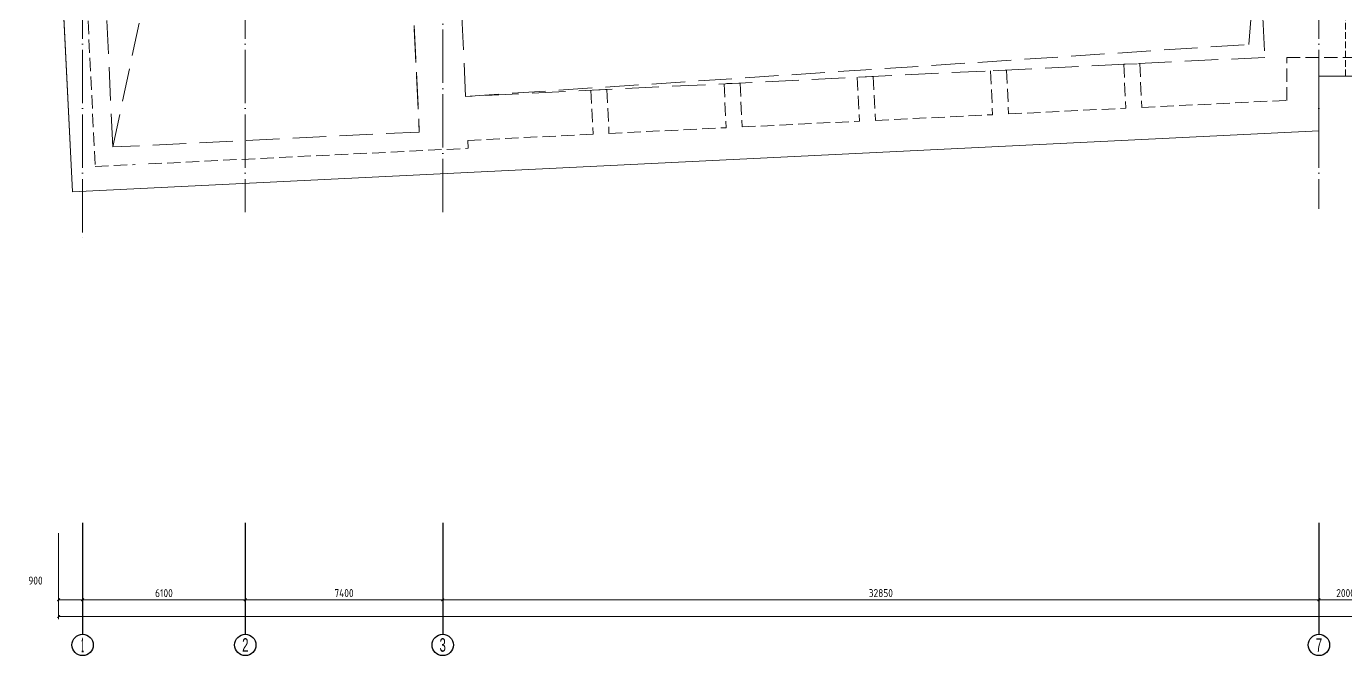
# Model space of a CAD drawing. Extents: x 4 to 13611208, y -605838 to 574722.
# Drawn here: x 13120489 to 13169947, y 160225 to 183824 of the extents above; entities that cross this region are included whole.
import ezdxf
from ezdxf.enums import TextEntityAlignment as Align

# ---------------------------------------------------------------- set-up
doc = ezdxf.new("R2010")
doc.units = 0
doc.header["$LTSCALE"] = 1000
doc.header["$MEASUREMENT"] = 0
doc.linetypes.add('DASH', pattern=[0.35, 0.25, -0.1])
doc.linetypes.add('DOTE', pattern=[2.42, 2, -0.2, 0.02, -0.2])
doc.layers.add('AXIS', color=3, linetype='Continuous')
doc.layers.add('AXIS_TEXT', color=7, linetype='Continuous')
doc.layers.add('建筑底图', color=8, linetype='Continuous', lineweight=13)
doc.styles.add('C', font='HZTXT_E', dxfattribs={"width": 0.7, "bigfont": 'HZTXT'})
doc.styles.add('COMPLEX', font='hztxt_e.shx', dxfattribs={"width": 0.6, "bigfont": 'HZTXT.shx'})
doc.styles.add('DIM_FONT', font='gbenor.shx', dxfattribs={"bigfont": 'gbcbig.shx'})
doc.dimstyles.new('_TCH_ARCH&&100', dxfattribs={"dimtxt": 300, "dimasz": 100, "dimexe": 100, "dimexo": 100, "dimgap": 100, "dimtad": 1, "dimdec": 0, "dimzin": 0, "dimdsep": 46, "dimtxsty": 'DIM_FONT', "dimblk": 'ARCHTICK', "dimcen": 0.09, "dimclrd": 3, "dimclre": 3, "dimclrt": 7, "dimaunit": 1, "dimazin": 2, "dimtfac": 1, "dimtdec": 0, "dimtix": 1, "dimtmove": 2, "dimatfit": 3, "dimfxl": 1, "dimtolj": 1, "dimtzin": 0, "dimlwd": 18, "dimlwe": 18, "dimarcsym": 0})

# ---------------------------------------------------------------- blocks, each defined once
blk = doc.blocks.new('_ArchTick')
at = {"color": 0, "linetype": 'ByBlock', "const_width": 0.4}
blk.add_lwpolyline([(-0.5, -0.5), (0.5, 0.5)], dxfattribs=at)
blk = doc.blocks.new('*D1268')
at = {"layer": 'AXIS', "color": 3, "lineweight": 18}
for p, q in [((13121697, 164620), (13121697, 162220)), ((13122597, 164620), (13122597, 162220)), ((13121697, 162320), (13122597, 162320))]:
    blk.add_line(p, q, dxfattribs=at)
at = {"layer": 'AXIS', "color": 3, "lineweight": 18, "xscale": 100, "yscale": 100, "zscale": 100, "rotation": 180}
blk.add_blockref('_ArchTick', (13121697, 162320), dxfattribs=at)
at = {"layer": 'AXIS', "color": 3, "lineweight": 18, "xscale": 100, "yscale": 100, "zscale": 100}
blk.add_blockref('_ArchTick', (13122597, 162320), dxfattribs=at)
at = {"layer": 'AXIS', "color": 7, "insert": (13120830, 163040), "char_height": 300, "attachment_point": 5, "style": 'DIM_FONT'}
blk.add_mtext('\\A1;900', dxfattribs=at)
blk = doc.blocks.new('*D1267')
at = {"layer": 'AXIS', "color": 3, "lineweight": 18}
for p, q in [((13122597, 164620), (13122597, 162220)), ((13128697, 164620), (13128697, 162220)), ((13122597, 162320), (13128697, 162320))]:
    blk.add_line(p, q, dxfattribs=at)
at = {"layer": 'AXIS', "color": 3, "lineweight": 18, "xscale": 100, "yscale": 100, "zscale": 100, "rotation": 180}
blk.add_blockref('_ArchTick', (13122597, 162320), dxfattribs=at)
at = {"layer": 'AXIS', "color": 3, "lineweight": 18, "xscale": 100, "yscale": 100, "zscale": 100}
blk.add_blockref('_ArchTick', (13128697, 162320), dxfattribs=at)
at = {"layer": 'AXIS', "color": 7, "insert": (13125647, 162570), "char_height": 300, "attachment_point": 5, "style": 'DIM_FONT'}
blk.add_mtext('\\A1;6100', dxfattribs=at)
blk = doc.blocks.new('*D1266')
at = {"layer": 'AXIS', "color": 3, "lineweight": 18}
for p, q in [((13128697, 164620), (13128697, 162220)), ((13136097, 164620), (13136097, 162220)), ((13128697, 162320), (13136097, 162320))]:
    blk.add_line(p, q, dxfattribs=at)
at = {"layer": 'AXIS', "color": 3, "lineweight": 18, "xscale": 100, "yscale": 100, "zscale": 100, "rotation": 180}
blk.add_blockref('_ArchTick', (13128697, 162320), dxfattribs=at)
at = {"layer": 'AXIS', "color": 3, "lineweight": 18, "xscale": 100, "yscale": 100, "zscale": 100}
blk.add_blockref('_ArchTick', (13136097, 162320), dxfattribs=at)
at = {"layer": 'AXIS', "color": 7, "insert": (13132397, 162570), "char_height": 300, "attachment_point": 5, "style": 'DIM_FONT'}
blk.add_mtext('\\A1;7400', dxfattribs=at)
blk = doc.blocks.new('*D1265')
at = {"layer": 'AXIS', "color": 3, "lineweight": 18}
for p, q in [((13136097, 164620), (13136097, 162220)), ((13168947, 164620), (13168947, 162220)), ((13136097, 162320), (13168947, 162320))]:
    blk.add_line(p, q, dxfattribs=at)
at = {"layer": 'AXIS', "color": 3, "lineweight": 18, "xscale": 100, "yscale": 100, "zscale": 100, "rotation": 180}
blk.add_blockref('_ArchTick', (13136097, 162320), dxfattribs=at)
at = {"layer": 'AXIS', "color": 3, "lineweight": 18, "xscale": 100, "yscale": 100, "zscale": 100}
blk.add_blockref('_ArchTick', (13168947, 162320), dxfattribs=at)
at = {"layer": 'AXIS', "color": 7, "insert": (13152522, 162570), "char_height": 300, "attachment_point": 5, "style": 'DIM_FONT'}
blk.add_mtext('\\A1;32850', dxfattribs=at)
blk = doc.blocks.new('*D1273')
at = {"layer": 'AXIS', "color": 3, "lineweight": 18}
for p, q in [((13168947, 164620), (13168947, 162220)), ((13170947, 164620), (13170947, 162220)), ((13168947, 162320), (13170947, 162320))]:
    blk.add_line(p, q, dxfattribs=at)
at = {"layer": 'AXIS', "color": 3, "lineweight": 18, "xscale": 100, "yscale": 100, "zscale": 100, "rotation": 180}
blk.add_blockref('_ArchTick', (13168947, 162320), dxfattribs=at)
at = {"layer": 'AXIS', "color": 3, "lineweight": 18, "xscale": 100, "yscale": 100, "zscale": 100}
blk.add_blockref('_ArchTick', (13170947, 162320), dxfattribs=at)
at = {"layer": 'AXIS', "color": 7, "insert": (13169947, 162570), "char_height": 300, "attachment_point": 5, "style": 'DIM_FONT'}
blk.add_mtext('\\A1;2000', dxfattribs=at)
blk = doc.blocks.new('*D1264')
at = {"layer": 'AXIS', "color": 3, "lineweight": 18}
for p, q in [((13121697, 164820), (13121697, 161589)), ((13473697, 164820), (13473697, 161589)), ((13121697, 161689), (13473697, 161689))]:
    blk.add_line(p, q, dxfattribs=at)
at = {"layer": 'AXIS', "color": 3, "lineweight": 18, "xscale": 100, "yscale": 100, "zscale": 100, "rotation": 180}
blk.add_blockref('_ArchTick', (13121697, 161689), dxfattribs=at)
at = {"layer": 'AXIS', "color": 3, "lineweight": 18, "xscale": 100, "yscale": 100, "zscale": 100}
blk.add_blockref('_ArchTick', (13473697, 161689), dxfattribs=at)
at = {"layer": 'AXIS', "color": 7, "insert": (13297697, 161939), "char_height": 300, "attachment_point": 5, "style": 'DIM_FONT'}
blk.add_mtext('\\A1;352000', dxfattribs=at)
blk = doc.blocks.new('_AXISO')
blk.add_circle((0, 0), 0.5)
at = {"layer": 'AXIS_TEXT', "style": 'COMPLEX', "width": 1.041667}
blk.add_attdef('A', text='', height=0.56, dxfattribs=at).set_placement((-0.25, -0.28), (0.25, -0.28), align=Align.FIT)

msp = doc.modelspace()

# ---------------------------------------------------------------- linework, layer by layer
at = {"layer": 'AXIS'}
for p, q in [((13122597.4, 165209.5), (13122597.4, 161025)), ((13128697.4, 165209.5), (13128697.4, 161025)), ((13136097.4, 165209.5), (13136097.4, 161025)), ((13168947.4, 165209.5), (13168947.4, 161025))]:
    msp.add_line(p, q, dxfattribs=at)
at = {"layer": '建筑底图', "linetype": 'DOTE'}
for p, q in [((13136097.4, 176862.5), (13136097.4, 210956)), ((13122597.4, 209559.5), (13122597.4, 175898.5)), ((13128697.4, 209559.5), (13128697.4, 176862.5)), ((13168947.4, 209559.5), (13168947.4, 176984))]:
    msp.add_line(p, q, dxfattribs=at)
at = {"layer": '建筑底图', "linetype": 'DASH'}
msp.add_line((13169937.4, 181959.5), (13169937.4, 207459.5), dxfattribs=at)
at = {"layer": '建筑底图'}
for p, q in [((13122214.2, 177624.9), (13121697.4, 188209.5)), ((13170347.4, 181959.5), (13168947.4, 181959.5)), ((13168947.4, 181959.5), (13168947.4, 179906.7)), ((13168947.4, 179906.7), (13122214.2, 177624.9))]:
    msp.add_line(p, q, dxfattribs=at)
at = {"layer": '建筑底图', "linetype": 'DASH', "ltscale": 2}
for p, q in [((13122597.4, 188231.5), (13123069.2, 178567.7)), ((13167747.4, 181049.5), (13167747.4, 182659.5)), ((13170347.4, 182659.5), (13167747.4, 182659.5)), ((13157233.4, 182186.7), (13156634, 182158.8)), ((13156634, 182158.8), (13156714.5, 180510.8)), ((13157233.4, 182186.7), (13157313.8, 180540.1)), ((13161628.1, 182400.8), (13162227.5, 182428.8)), ((13161628.1, 182400.8), (13161708.5, 180754.7)), ((13162227.5, 182428.8), (13162307.8, 180783.9)), ((13147245.3, 181699.1), (13146645.9, 181671.2)), ((13146645.9, 181671.2), (13146726.4, 180023.2)), ((13147245.3, 181699.1), (13147325.7, 180052.4)), ((13152239.3, 181942.9), (13151640, 181915)), ((13151640, 181915), (13151720.4, 180267)), ((13152239.3, 181942.9), (13152319.7, 180296.3)), ((13142251.2, 181455.2), (13141651.9, 181427.3)), ((13141651.9, 181427.3), (13141732.3, 179779.3)), ((13142251.2, 181455.2), (13142331.6, 179808.6)), ((13162307.8, 180783.9), (13167747.4, 181049.5)), ((13157313.8, 180540.1), (13161708.5, 180754.7)), ((13147325.7, 180052.4), (13151720.4, 180267)), ((13152319.7, 180296.3), (13156714.5, 180510.8)), ((13137037.9, 179550.1), (13141732.3, 179779.3)), ((13137037.9, 179550.1), (13137052.5, 179250.5)), ((13142331.6, 179808.6), (13146726.4, 180023.2)), ((13125066.8, 178665.3), (13137052.5, 179250.5)), ((13123069.2, 178567.7), (13124567.4, 178640.9))]:
    msp.add_line(p, q, dxfattribs=at)
at = {"layer": '建筑底图', "color": 8}
msp.add_lwpolyline([(13170347.4, 207459.5), (13168947.4, 207459.5), (13168947.4, 209426.3), (13138197.4, 210858.2), (13138197.4, 213311.9), (13144697.4, 213311.9), (13144697.4, 220811.9), (13134897.4, 220811.9), (13134897.4, 211011.9), (13122181.4, 211604), (13121697.4, 201209.5), (13121697.4, 188209.5), (13122214.2, 177624.9), (13168947.4, 179906.7), (13168947.4, 181959.5), (13207597.4, 181959.5)], dxfattribs=at)
at = {"layer": '建筑底图', "linetype": 'DASH', "ltscale": 5}
for points in [[(13134854.8, 187352.9), (13135220.5, 179861.9), (13123734.2, 179301), (13123262.7, 188959.5), (13134776.4, 188959.5), (13135220.5, 179861.9)], [(13123734.2, 179301.1), (13125088.7, 185739), (13134776.4, 188959.5)], [(13136957.4, 181198.2), (13166321.8, 183149.5), (13166677.9, 187655.2)]]:
    msp.add_lwpolyline(points, dxfattribs=at)
msp.add_lwpolyline([(13166921.8, 182661.2), (13136957.4, 181198.2), (13136713.6, 186192.2), (13166677.9, 187655.2)], close=True, dxfattribs=at)

# ---------------------------------------------------------------- block references
at = {"layer": 'AXIS'}
ref = msp.add_blockref('_AXISO', (13122597.4, 160625), dxfattribs=dict(at, xscale=800, yscale=800, zscale=2400))
ref.add_attrib('A', '1', dxfattribs={"layer": 'AXIS_TEXT', "ltscale": 3, "height": 552.4, "style": 'C', "width": 0.424242}).set_placement((13122551.3, 160348.8), (13122643.4, 160348.8), align=Align.FIT)
ref = msp.add_blockref('_AXISO', (13128697.4, 160625), dxfattribs=dict(at, xscale=800, yscale=800, zscale=2400))
ref.add_attrib('A', '2', dxfattribs={"layer": 'AXIS_TEXT', "ltscale": 3, "height": 507.5, "style": 'C', "width": 0.768627}).set_placement((13128579, 160371.3), (13128815.8, 160371.3), align=Align.FIT)
ref = msp.add_blockref('_AXISO', (13136097.4, 160625), dxfattribs=dict(at, xscale=800, yscale=800, zscale=2400))
ref.add_attrib('A', '3', dxfattribs={"layer": 'AXIS_TEXT', "ltscale": 3, "height": 507.5, "style": 'C', "width": 0.768627}).set_placement((13135979, 160371.3), (13136215.8, 160371.3), align=Align.FIT)
ref = msp.add_blockref('_AXISO', (13168947.4, 160625), dxfattribs=dict(at, xscale=800, yscale=800, zscale=2400))
ref.add_attrib('A', '7', dxfattribs={"layer": 'AXIS_TEXT', "ltscale": 3, "height": 507.5, "style": 'C', "width": 0.768627}).set_placement((13168829, 160371.3), (13169065.8, 160371.3), align=Align.FIT)

# ---------------------------------------------------------------- dimensions: what is measured, and where the dimension line sits
dim = msp.add_linear_dim(base=(13122597.1, 162320), p1=(13121697.1, 164720), p2=(13122597.1, 164720), angle=0, dimstyle='_TCH_ARCH&&100', dxfattribs=at)
dim.commit()
dim.dimension.update_dxf_attribs({"geometry": '*D1268', "text_midpoint": (13120830.1, 163040), "dimtype": 129})
for p1, p2, distance, picture, middle in [((13121697.1, 164920), (13473697.1, 164920), -3231, '*D1264', (13297697.1, 161939)), ((13122597.1, 164720), (13128697.1, 164720), -2400, '*D1267', (13125647.1, 162570)), ((13128697.1, 164720), (13136097.1, 164720), -2400, '*D1266', (13132397.1, 162570)), ((13136097.1, 164720), (13168947.1, 164720), -2400, '*D1265', (13152522.1, 162570)), ((13168947.1, 164720), (13170947.1, 164720), -2400, '*D1273', (13169947.1, 162570))]:
    dim = msp.add_aligned_dim(p1=p1, p2=p2, distance=distance, dimstyle='_TCH_ARCH&&100', dxfattribs=at)
    dim.commit()
    dim.dimension.update_dxf_attribs({"geometry": picture, "text_midpoint": middle})

doc.saveas('drawing.dxf')
